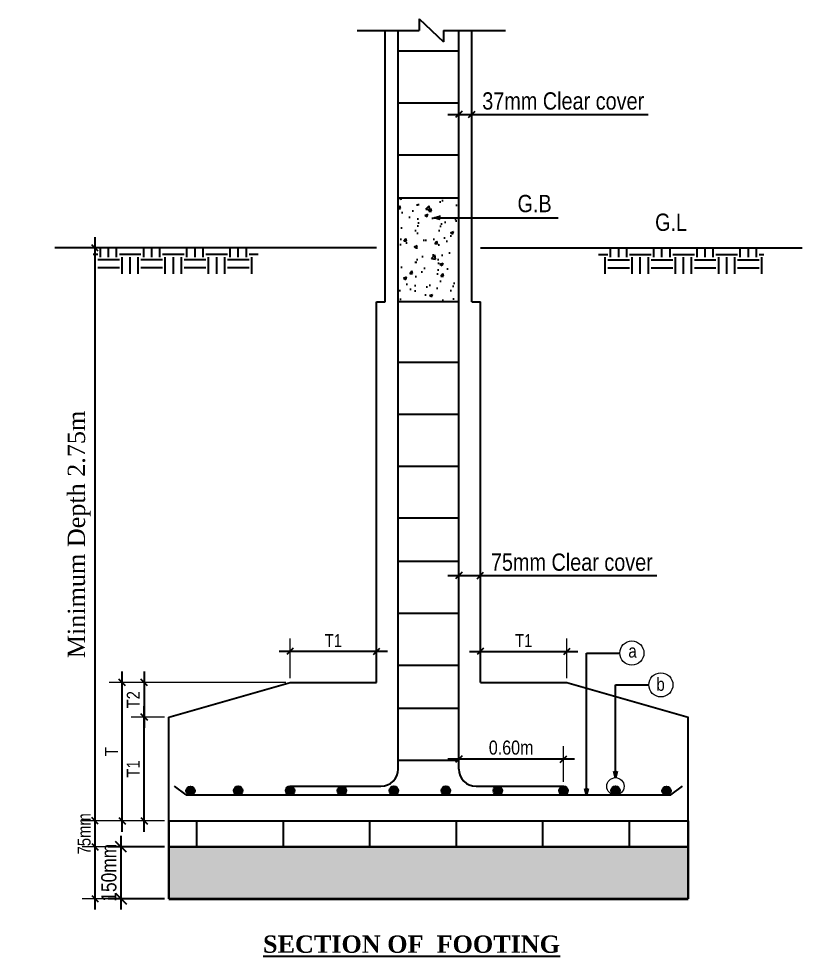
# Model space of a CAD drawing. Header units: inches. Extents: x -4010 to 92088, y -38563 to -1318.
# Drawn here: x 53473.4 to 53564, y -31405.9 to -31297.5 of the extents above; entities that cross this region are included whole.
import ezdxf

# ---------------------------------------------------------------- set-up
doc = ezdxf.new("R2010")
doc.units = ezdxf.units.IN
doc.header["$MEASUREMENT"] = 0
doc.header["$PDMODE"] = 99
for name, color, linetype in [('con_out1', 2, 'Continuous'), ('Hatch', 3, 'Continuous'), ('Rod', 1, 'Continuous'), ('TEX', 7, 'Continuous')]:
    doc.layers.add(name, color=color, linetype=linetype)
for name, color, linetype, lineweight in [('DIM', 7, 'Continuous', 15), ('Footing', 250, 'Continuous', 30), ('R0D', 1, 'Continuous', 35)]:
    doc.layers.add(name, color=color, linetype=linetype, lineweight=lineweight)
doc.styles.get("Standard").update_dxf_attribs({"font": 'ARIALN.TTF'})
doc.dimstyles.new('_20', dxfattribs={"dimscale": 0.25, "dimtxt": 7, "dimasz": 5, "dimexe": 6, "dimexo": 2, "dimgap": 2, "dimtad": 1, "dimdec": 1, "dimzin": 3, "dimdsep": 46, "dimlunit": 4, "dimtxsty": 'Standard', "dimblk": 'OBLIQUE', "dimcen": 0, "dimdle": 5, "dimclrt": 7, "dimazin": 0, "dimtfac": 0.0375, "dimtdec": 1, "dimtofl": 0, "dimtmove": 0, "dimatfit": 3, "dimldrblk": 'OPEN30', "dimfxl": 6, "dimtvp": 0.8, "dimtolj": 1, "dimtzin": 0, "dimlwe": -1, "dimarcsym": 0})

# ---------------------------------------------------------------- blocks, each defined once
blk = doc.blocks.new('_Oblique')
at = {"color": 0, "linetype": 'ByBlock', "lineweight": -2}
blk.add_line((-0.5, -0.5), (0.5, 0.5), dxfattribs=at)
blk = doc.blocks.new('*D1189')
at = {"layer": 'Defpoints', "color": 0}
for p in [(53526.79, -31361.89), (53526.79, -31362.96), (53524.29, -31366.27)]:
    blk.add_point(p, dxfattribs=at)
at = {"layer": 'DIM', "color": 0}
for p, q in [((53524.29, -31365.77), (53524.29, -31360.39)), ((53526.79, -31362.46), (53526.79, -31360.39))]:
    blk.add_line(p, q, dxfattribs=at)
at = {"layer": 'DIM', "color": 0, "lineweight": -2}
for p, q in [((53523.04, -31361.89), (53526.79, -31361.89)), ((53526.79, -31361.89), (53547.18, -31361.89))]:
    blk.add_line(p, q, dxfattribs=at)
at = {"layer": 'DIM', "color": 0, "lineweight": -2, "xscale": 0.75, "yscale": 0.75, "zscale": 0.75, "rotation": 180}
blk.add_blockref('_Oblique', (53524.29, -31361.89), dxfattribs=at)
at = {"layer": 'DIM', "color": 0, "lineweight": -2, "xscale": 0.75, "yscale": 0.75, "zscale": 0.75}
blk.add_blockref('_Oblique', (53526.79, -31361.89), dxfattribs=at)
at = {"layer": 'DIM', "color": 7, "insert": (53537.36, -31360.35), "char_height": 3, "attachment_point": 5}
blk.add_mtext('\\A1;{\\H0.6667x;75mm Clear cover}', dxfattribs=at)
blk = doc.blocks.new('_Open30')
at = {"color": 0, "linetype": 'ByBlock', "lineweight": -2}
for p, q in [((-1, 0.268), (0, 0)), ((0, 0), (-1, -0.268)), ((0, 0), (-1, 0))]:
    blk.add_line(p, q, dxfattribs=at)
blk = doc.blocks.new('*D1154')
at = {"layer": 'Defpoints', "color": 0}
for p in [(53525.79, -31308.57), (53524.29, -31309.64), (53525.79, -31309.95)]:
    blk.add_point(p, dxfattribs=at)
at = {"layer": 'DIM', "color": 0}
for p, q in [((53524.29, -31309.14), (53524.29, -31307.07)), ((53525.79, -31309.45), (53525.79, -31307.07))]:
    blk.add_line(p, q, dxfattribs=at)
at = {"layer": 'DIM', "color": 0, "lineweight": -2}
for p, q in [((53523.04, -31308.57), (53525.79, -31308.57)), ((53525.79, -31308.57), (53546.19, -31308.57))]:
    blk.add_line(p, q, dxfattribs=at)
at = {"layer": 'DIM', "color": 0, "lineweight": -2, "xscale": 0.75, "yscale": 0.75, "zscale": 0.75, "rotation": 180}
blk.add_blockref('_Oblique', (53524.29, -31308.57), dxfattribs=at)
at = {"layer": 'DIM', "color": 0, "lineweight": -2, "xscale": 0.75, "yscale": 0.75, "zscale": 0.75}
blk.add_blockref('_Oblique', (53525.79, -31308.57), dxfattribs=at)
at = {"layer": 'DIM', "color": 7, "insert": (53536.36, -31307.03), "char_height": 3, "attachment_point": 5}
blk.add_mtext('\\A1;{\\H0.6667x;37mm Clear cover}', dxfattribs=at)
blk = doc.blocks.new('*D1190')
at = {"layer": 'Defpoints', "color": 0}
for p in [(53482.25, -31324.02), (53508.47, -31324.02), (53490.79, -31399.25)]:
    blk.add_point(p, dxfattribs=at)
at = {"layer": 'DIM', "color": 0, "lineweight": -2}
blk.add_line((53482.25, -31400.5), (53482.25, -31322.77), dxfattribs=at)
at = {"layer": 'DIM', "color": 0}
for p, q in [((53507.97, -31324.02), (53480.75, -31324.02)), ((53490.29, -31399.25), (53480.75, -31399.25))]:
    blk.add_line(p, q, dxfattribs=at)
at = {"layer": 'DIM', "color": 0, "lineweight": -2, "xscale": 0.75, "yscale": 0.75, "zscale": 0.75}
for p, rotation in [((53482.25, -31324.02), 90), ((53482.25, -31399.25), 270)]:
    blk.add_blockref('_Oblique', p, dxfattribs=dict(at, rotation=rotation))
at = {"layer": 'DIM', "color": 7, "insert": (53480.41, -31357.14), "char_height": 3, "attachment_point": 5, "rotation": 90}
blk.add_mtext('\\A1;{\\fTimes New Roman|b0|i0|c0|p18;\\H0.6667x;\\C256;Minimum Depth 2.75m}', dxfattribs=at)
blk = doc.blocks.new('*D1191')
at = {"layer": 'Defpoints', "color": 0}
for p in [(53504.79, -31370.66), (53504.79, -31374.25), (53514.79, -31374.25)]:
    blk.add_point(p, dxfattribs=at)
at = {"layer": 'DIM', "color": 0}
for p, q in [((53504.79, -31373.75), (53504.79, -31369.16)), ((53514.79, -31373.75), (53514.79, -31369.16))]:
    blk.add_line(p, q, dxfattribs=at)
at = {"layer": 'DIM', "color": 0, "lineweight": -2}
blk.add_line((53516.04, -31370.66), (53503.54, -31370.66), dxfattribs=at)
at = {"layer": 'DIM', "color": 0, "lineweight": -2, "xscale": 0.75, "yscale": 0.75, "zscale": 0.75, "rotation": 180}
blk.add_blockref('_Oblique', (53504.79, -31370.66), dxfattribs=at)
at = {"layer": 'DIM', "color": 0, "lineweight": -2, "xscale": 0.75, "yscale": 0.75, "zscale": 0.75}
blk.add_blockref('_Oblique', (53514.79, -31370.66), dxfattribs=at)
at = {"layer": 'DIM', "color": 7, "insert": (53509.79, -31369.41), "char_height": 3, "attachment_point": 5}
blk.add_mtext('\\A1;{\\H0.5x;\\C7;T1}', dxfattribs=at)
blk = doc.blocks.new('*D1192')
at = {"layer": 'Defpoints', "color": 0}
for p in [(53536.79, -31370.66), (53526.79, -31374.25), (53536.79, -31374.25)]:
    blk.add_point(p, dxfattribs=at)
at = {"layer": 'DIM', "color": 0}
for p, q in [((53526.79, -31373.75), (53526.79, -31369.16)), ((53536.79, -31373.75), (53536.79, -31369.16))]:
    blk.add_line(p, q, dxfattribs=at)
at = {"layer": 'DIM', "color": 0, "lineweight": -2}
blk.add_line((53525.54, -31370.66), (53538.04, -31370.66), dxfattribs=at)
at = {"layer": 'DIM', "color": 0, "lineweight": -2, "xscale": 0.75, "yscale": 0.75, "zscale": 0.75, "rotation": 180}
blk.add_blockref('_Oblique', (53526.79, -31370.66), dxfattribs=at)
at = {"layer": 'DIM', "color": 0, "lineweight": -2, "xscale": 0.75, "yscale": 0.75, "zscale": 0.75}
blk.add_blockref('_Oblique', (53536.79, -31370.66), dxfattribs=at)
at = {"layer": 'DIM', "color": 7, "insert": (53531.79, -31369.41), "char_height": 3, "attachment_point": 5}
blk.add_mtext('\\A1;{\\H0.5x;\\C7;T1}', dxfattribs=at)
blk = doc.blocks.new('*D1193')
at = {"layer": 'Defpoints', "color": 0}
for p in [(53487.93, -31378.25), (53490.79, -31378.25), (53490.54, -31390.25)]:
    blk.add_point(p, dxfattribs=at)
at = {"layer": 'DIM', "color": 0, "lineweight": -2}
blk.add_line((53487.93, -31391.5), (53487.93, -31377), dxfattribs=at)
at = {"layer": 'DIM', "color": 0}
for p, q in [((53490.29, -31378.25), (53486.43, -31378.25)), ((53490.04, -31390.25), (53486.43, -31390.25))]:
    blk.add_line(p, q, dxfattribs=at)
at = {"layer": 'DIM', "color": 0, "lineweight": -2, "xscale": 0.75, "yscale": 0.75, "zscale": 0.75}
for p, rotation in [((53487.93, -31378.25), 90), ((53487.93, -31390.25), 270)]:
    blk.add_blockref('_Oblique', p, dxfattribs=dict(at, rotation=rotation))
at = {"layer": 'DIM', "color": 7, "insert": (53486.67, -31384.25), "char_height": 3, "attachment_point": 5, "rotation": 90}
blk.add_mtext('\\A1;{\\H0.5x;\\C7;T1}', dxfattribs=at)
blk = doc.blocks.new('*D1194')
at = {"layer": 'Defpoints', "color": 0}
for p in [(53504.79, -31374.25), (53487.93, -31378.25), (53490.79, -31378.25)]:
    blk.add_point(p, dxfattribs=at)
at = {"layer": 'DIM', "color": 0, "lineweight": -2}
blk.add_line((53487.93, -31373), (53487.93, -31379.5), dxfattribs=at)
at = {"layer": 'DIM', "color": 0}
for p, q in [((53504.29, -31374.25), (53486.43, -31374.25)), ((53490.29, -31378.25), (53486.43, -31378.25))]:
    blk.add_line(p, q, dxfattribs=at)
at = {"layer": 'DIM', "color": 0, "lineweight": -2, "xscale": 0.75, "yscale": 0.75, "zscale": 0.75}
for p, rotation in [((53487.93, -31374.25), 90), ((53487.93, -31378.25), 270)]:
    blk.add_blockref('_Oblique', p, dxfattribs=dict(at, rotation=rotation))
at = {"layer": 'DIM', "color": 7, "insert": (53486.67, -31376.25), "char_height": 3, "attachment_point": 5, "rotation": 90}
blk.add_mtext('\\A1;{\\H0.5x;\\C7;T2}', dxfattribs=at)
blk = doc.blocks.new('*D1195')
at = {"layer": 'Defpoints', "color": 0}
for p in [(53485.39, -31374.25), (53504.79, -31374.25), (53490.79, -31390.25)]:
    blk.add_point(p, dxfattribs=at)
at = {"layer": 'DIM', "color": 0, "lineweight": -2}
blk.add_line((53485.39, -31391.5), (53485.39, -31373), dxfattribs=at)
at = {"layer": 'DIM', "color": 0}
for p, q in [((53504.29, -31374.25), (53483.89, -31374.25)), ((53490.29, -31390.25), (53483.89, -31390.25))]:
    blk.add_line(p, q, dxfattribs=at)
at = {"layer": 'DIM', "color": 0, "lineweight": -2, "xscale": 0.75, "yscale": 0.75, "zscale": 0.75}
for p, rotation in [((53485.39, -31374.25), 90), ((53485.39, -31390.25), 270)]:
    blk.add_blockref('_Oblique', p, dxfattribs=dict(at, rotation=rotation))
at = {"layer": 'DIM', "color": 7, "insert": (53484.14, -31382.25), "char_height": 3, "attachment_point": 5, "rotation": 90}
blk.add_mtext('\\A1;{\\H0.5x;\\C7;T}', dxfattribs=at)
blk = doc.blocks.new('*D1196')
at = {"layer": 'Defpoints', "color": 0}
for p in [(53524.29, -31383.12), (53524.29, -31383.27), (53536.4, -31386.25)]:
    blk.add_point(p, dxfattribs=at)
at = {"layer": 'DIM', "color": 0}
for p, q in [((53524.29, -31382.77), (53524.29, -31381.62)), ((53536.4, -31385.75), (53536.4, -31381.62))]:
    blk.add_line(p, q, dxfattribs=at)
at = {"layer": 'DIM', "color": 0, "lineweight": -2}
blk.add_line((53537.65, -31383.12), (53523.04, -31383.12), dxfattribs=at)
at = {"layer": 'DIM', "color": 0, "lineweight": -2, "xscale": 0.75, "yscale": 0.75, "zscale": 0.75, "rotation": 180}
blk.add_blockref('_Oblique', (53524.29, -31383.12), dxfattribs=at)
at = {"layer": 'DIM', "color": 0, "lineweight": -2, "xscale": 0.75, "yscale": 0.75, "zscale": 0.75}
blk.add_blockref('_Oblique', (53536.4, -31383.12), dxfattribs=at)
at = {"layer": 'DIM', "color": 7, "insert": (53530.34, -31381.79), "char_height": 3, "attachment_point": 5}
blk.add_mtext('\\A1;{\\H0.54x;0.60m}', dxfattribs=at)
blk = doc.blocks.new('*D1155')
at = {"layer": 'Defpoints', "color": 0}
for p in [(53482.25, -31390.25), (53490.54, -31390.25), (53490.79, -31393.25)]:
    blk.add_point(p, dxfattribs=at)
at = {"layer": 'DIM', "color": 0, "lineweight": -2}
blk.add_line((53482.25, -31394.5), (53482.25, -31389), dxfattribs=at)
at = {"layer": 'DIM', "color": 0}
for p, q in [((53490.04, -31390.25), (53480.75, -31390.25)), ((53490.29, -31393.25), (53480.75, -31393.25))]:
    blk.add_line(p, q, dxfattribs=at)
at = {"layer": 'DIM', "color": 0, "lineweight": -2, "xscale": 0.75, "yscale": 0.75, "zscale": 0.75}
for p, rotation in [((53482.25, -31390.25), 90), ((53482.25, -31393.25), 270)]:
    blk.add_blockref('_Oblique', p, dxfattribs=dict(at, rotation=rotation))
at = {"layer": 'DIM', "color": 7, "insert": (53480.99, -31391.75), "char_height": 1.5, "attachment_point": 5, "rotation": 90}
blk.add_mtext('\\A1;75mm', dxfattribs=at)
blk = doc.blocks.new('*D1197')
at = {"layer": 'Defpoints', "color": 0}
for p in [(53485.25, -31393.25), (53490.79, -31393.25), (53490.79, -31399.25)]:
    blk.add_point(p, dxfattribs=at)
at = {"layer": 'TEX', "color": 0, "lineweight": -2}
blk.add_line((53485.25, -31400.5), (53485.25, -31392), dxfattribs=at)
at = {"layer": 'TEX', "color": 0}
for p, q in [((53490.29, -31393.25), (53483.75, -31393.25)), ((53490.29, -31399.25), (53483.75, -31399.25))]:
    blk.add_line(p, q, dxfattribs=at)
at = {"layer": 'TEX', "color": 0, "lineweight": -2, "xscale": 1.25, "yscale": 1.25, "zscale": 1.25}
for p, rotation in [((53485.25, -31393.25), 90), ((53485.25, -31399.25), 270)]:
    blk.add_blockref('_Oblique', p, dxfattribs=dict(at, rotation=rotation))
at = {"layer": 'TEX', "color": 7, "insert": (53483.85, -31396.25), "char_height": 1.75, "attachment_point": 5, "rotation": 90}
blk.add_mtext('\\A1;150mm', dxfattribs=at)

msp = doc.modelspace()

# ---------------------------------------------------------------- hatches: boundary and pattern name
at = {"layer": 'Hatch'}
h = msp.add_hatch(dxfattribs=at)
h.set_pattern_fill('AR-CONC', color=256, scale=0.5, style=0)
h.set_pattern_definition([(50, (53439.0174, -31430.9983), (3.5863, -0.31376), [0.375, -4.125]), (355, (53439.0174, -31430.9983), (-0.69376, 3.76096), [0.3, -3.3]), (100.4514, (53439.3163, -31431.0244), (2.89255, 3.4472), [0.3187, -3.50571]), (46.1842, (53439.0174, -31429.9983), (5.3362, -0.8276), [0.5625, -6.1875]), (96.6356, (53439.462, -31430.067), (4.67331, 4.87059), [0.47805, -5.25856]), (351.184, (53439.0174, -31429.998), (4.6733, 4.8706), [0.45, -4.95]), (21, (53439.5174, -31430.2483), (2.984535, -2.013094), [0.375, -4.125]), (326, (53439.5174, -31430.2483), (1.21658, 3.62575), [0.3, -3.3]), (71.4514, (53439.766, -31430.416), (4.20111, 1.61265), [0.3187, -3.50571]), (37.5, (53439.0174, -31430.9983), (0.060799, 1.664469), [0, -3.26, 0, -3.35, 0, -3.3125]), (7.5, (53439.0174, -31430.9983), (1.315348, 1.972059), [0, -1.91, 0, -3.185, 0, -1.2625]), (327.5, (53437.9024, -31430.9983), (2.669112, -0.112774), [0, -1.25, 0, -3.9, 0, -5.175]), (317.5, (53437.4024, -31430.9983), (2.91593, 0.500525), [0, -1.625, 0, -2.59, 0, -3.675])])
h.paths.add_polyline_path([(53517.286, -31330.252), (53524.286, -31330.252), (53524.286, -31318.252), (53517.286, -31318.252)])
h = msp.add_hatch(dxfattribs=at)
h.set_pattern_fill('EARTH', color=256, scale=10, style=0)
h.set_pattern_definition([(180, (53602.5554, -31424.7596), (-2.5, 2.5), [2.5, -2.5]), (180, (53602.5554, -31423.8221), (-2.5, 2.5), [2.5, -2.5]), (180, (53602.5554, -31422.8846), (-2.5, 2.5), [2.5, -2.5]), (90, (53602.243, -31422.5721), (2.5, 2.5), [2.5, -2.5]), (90, (53601.3054, -31422.5721), (2.5, 2.5), [2.5, -2.5]), (90, (53600.368, -31422.5721), (2.5, 2.5), [2.5, -2.5])])
h.paths.add_polyline_path([(53482.017, -31324.016), (53501.119, -31324.016), (53501.119, -31327.016), (53482.017, -31327.016)])
h = msp.add_hatch(dxfattribs=at)
h.set_pattern_fill('EARTH', color=256, scale=10, style=0)
h.set_pattern_definition([(0, (53439.0174, -31424.7596), (2.5, 2.5), [2.5, -2.5]), (0, (53439.0174, -31423.8221), (2.5, 2.5), [2.5, -2.5]), (0, (53439.0174, -31422.8846), (2.5, 2.5), [2.5, -2.5]), (90, (53439.33, -31422.5721), (-2.5, 2.5), [2.5, -2.5]), (90, (53440.2674, -31422.5721), (-2.5, 2.5), [2.5, -2.5]), (90, (53441.205, -31422.5721), (-2.5, 2.5), [2.5, -2.5])])
h.paths.add_polyline_path([(53559.556, -31324.016), (53540.454, -31324.016), (53540.454, -31327.016), (53559.556, -31327.016)])
h = msp.add_hatch(dxfattribs=at)
h.set_pattern_fill('BRICK', color=256, scale=20, style=0)
h.set_pattern_definition([(0, (53439.0174, -31428.9983), (0, 5), []), (90, (53439.017, -31428.998), (-10, 6e-16), [5, -5]), (90, (53444.017, -31428.998), (-10, 6e-16), [-5, 5])])
h.paths.add_polyline_path([(53550.786, -31393.255), (53550.786, -31390.255), (53490.786, -31390.255), (53490.786, -31393.255)])
h = msp.add_hatch(dxfattribs=at)
h.set_pattern_fill('AR-SAND', color=256, scale=0.5, style=0)
h.set_pattern_definition([(37.5, (53439.0174, -31428.9983), (-0.0314967, 0.963412), [0, -0.76, 0, -0.85, 0, -0.8125]), (7.5, (53439.0174, -31428.9983), (0.884888, 1.411073), [0, -0.41, 0, -0.685, 0, -0.2625]), (327.5, (53438.4024, -31428.9983), (1.557071, 0.0028295), [0, -0.25, 0, -0.9, 0, -1.175]), (317.5, (53438.4024, -31428.9983), (1.503063, 0.438838), [0, -0.125, 0, -0.59, 0, -0.675])])
h.paths.add_polyline_path([(53490.786, -31393.255), (53490.786, -31399.255), (53550.786, -31399.255), (53550.786, -31393.255)])
at = {"layer": 'Rod'}
for points in [[(53493.786, -31386.769, 1), (53492.786, -31386.769, 1)], [(53499.286, -31386.755, 1), (53498.286, -31386.755, 1)], [(53505.286, -31386.755, 1), (53504.286, -31386.755, 1)], [(53511.286, -31386.755, 1), (53510.286, -31386.755, 1)], [(53517.286, -31386.755, 1), (53516.286, -31386.755, 1)], [(53523.286, -31386.755, 1), (53522.286, -31386.755, 1)], [(53529.286, -31386.755, 1), (53528.286, -31386.755, 1)], [(53536.898, -31386.755, 1), (53535.898, -31386.755, 1)], [(53542.898, -31386.755, 1), (53541.898, -31386.755, 1)], [(53548.787, -31386.769, 1), (53547.787, -31386.769, 1)]]:
    msp.add_hatch(color=256, dxfattribs=at).paths.add_polyline_path(points)

# ---------------------------------------------------------------- linework, layer by layer
at = {"layer": 'con_out1'}
for p, q in [((53519.717, -31297.512), (53519.717, -31298.856)), ((53519.717, -31297.512), (53522.531, -31300.2)), ((53512.555, -31298.856), (53519.717, -31298.856)), ((53515.786, -31330.255), (53515.786, -31298.856)), ((53522.531, -31298.856), (53529.692, -31298.856)), ((53522.531, -31298.856), (53522.531, -31300.2)), ((53525.786, -31330.255), (53525.786, -31298.856)), ((53524.286, -31318.252), (53517.286, -31318.252)), ((53514.786, -31374.255), (53514.786, -31330.255)), ((53514.786, -31330.255), (53515.786, -31330.255)), ((53524.286, -31330.252), (53517.286, -31330.252)), ((53525.786, -31330.255), (53526.786, -31330.255)), ((53526.786, -31374.255), (53526.786, -31330.255)), ((53490.786, -31378.255), (53504.786, -31374.255)), ((53504.786, -31374.255), (53514.786, -31374.255)), ((53526.786, -31374.255), (53536.786, -31374.255)), ((53536.786, -31374.255), (53550.786, -31378.255)), ((53490.786, -31390.255), (53490.786, -31378.255)), ((53550.786, -31390.255), (53550.786, -31378.255)), ((53490.786, -31390.255), (53550.786, -31390.255))]:
    msp.add_line(p, q, dxfattribs=at)
at = {"layer": 'DIM'}
msp.add_line((53542.398, -31374.526), (53546.248, -31374.526), dxfattribs=at)
for centre, radius in [((53544.294, -31370.851), 1.398), ((53547.646, -31374.526), 1.398), ((53542.398, -31386.255), 1)]:
    msp.add_circle(centre, radius, dxfattribs=at)
at = {"layer": 'Footing'}
for p, q in [((53490.786, -31390.255), (53490.786, -31399.255)), ((53550.786, -31390.255), (53550.786, -31399.255)), ((53490.786, -31393.255), (53550.786, -31393.255)), ((53498.786, -31399.255), (53508.786, -31399.255)), ((53516.786, -31399.255), (53526.786, -31399.255)), ((53534.786, -31399.255), (53542.713, -31399.255)), ((53550.713, -31399.255), (53550.786, -31399.255))]:
    msp.add_line(p, q, dxfattribs=at)
at = {"layer": 'Hatch'}
for p, q in [((53514.786, -31324.016), (53477.584, -31324.016)), ((53526.786, -31324.016), (53563.989, -31324.016))]:
    msp.add_line(p, q, dxfattribs=at)
at = {"layer": 'R0D'}
msp.add_line((53490.786, -31399.255), (53550.786, -31399.255), dxfattribs=at)
at = {"layer": 'Rod'}
for p, q in [((53517.286, -31384.255), (53517.286, -31298.856)), ((53524.286, -31384.255), (53524.286, -31298.856)), ((53524.286, -31301.269), (53517.286, -31301.269)), ((53524.286, -31307.269), (53517.286, -31307.269)), ((53524.286, -31313.269), (53517.286, -31313.269)), ((53524.286, -31337.269), (53517.286, -31337.269)), ((53524.286, -31343.269), (53517.286, -31343.269)), ((53524.286, -31349.269), (53517.286, -31349.269)), ((53524.286, -31355.269), (53517.286, -31355.269)), ((53524.286, -31355.269), (53517.286, -31355.269)), ((53524.286, -31360.269), (53517.286, -31360.269)), ((53524.286, -31366.269), (53517.286, -31366.269)), ((53524.286, -31372.269), (53517.286, -31372.269)), ((53524.286, -31377.269), (53517.286, -31377.269)), ((53524.286, -31383.269), (53517.286, -31383.269)), ((53492.786, -31387.255), (53491.44, -31386.222)), ((53504.786, -31386.255), (53515.286, -31386.255)), ((53526.286, -31386.255), (53536.398, -31386.255)), ((53548.786, -31387.255), (53550.133, -31386.222)), ((53492.786, -31387.255), (53548.786, -31387.255))]:
    msp.add_line(p, q, dxfattribs=at)
for centre in [(53493.286, -31386.769), (53498.786, -31386.755), (53504.786, -31386.755), (53510.786, -31386.755), (53516.786, -31386.755), (53522.786, -31386.755), (53528.786, -31386.755), (53536.398, -31386.755), (53542.398, -31386.755), (53548.287, -31386.769)]:
    msp.add_circle(centre, 0.5, dxfattribs=at)
for centre, start, end in [((53515.286, -31384.255), 270, 0), ((53526.286, -31384.255), 180, 270)]:
    msp.add_arc(centre, 2, start, end, dxfattribs=at)

# ---------------------------------------------------------------- texts
at = {"layer": 'DIM'}
for s, p in [('a', (53543.891, -31371.374)), ('b', (53547.134, -31375.216))]:
    msp.add_text(s, height=1.519, dxfattribs=at).set_placement(p)
at = {"layer": 'DIM', "char_height": 2, "attachment_point": 1}
for s, insert in [('G.B', (53531.077, -31317.878)), ('G.L', (53546.979, -31320.038))]:
    msp.add_mtext(s, dxfattribs=dict(at, insert=insert))
at = {"layer": 'TEX', "insert": (53501.664, -31403.504), "char_height": 2, "width": 81.96997, "attachment_point": 1}
msp.add_mtext('\\pt18;{\\fTimes New Roman|b1|i0|c0|p18;\\LSECTION OF  FOOTING }', dxfattribs=at)

# ---------------------------------------------------------------- dimensions: what is measured, and where the dimension line sits
at = {"layer": 'DIM'}
for base, p1, p2, text, picture, middle in [((53525.786, -31308.568), (53524.286, -31309.642), (53525.786, -31309.945), '{\\H0.6667x;37mm Clear cover}', '*D1154', (53536.365, -31307.033)), ((53526.786, -31361.888), (53524.286, -31366.269), (53526.786, -31362.962), '{\\H0.6667x;75mm Clear cover}', '*D1189', (53537.358, -31360.353)), ((53536.786, -31370.664), (53526.786, -31374.255), (53536.786, -31374.255), '{\\H0.5x;\\C7;T1}', '*D1192', (53531.786, -31369.411)), ((53524.286, -31383.117), (53536.398, -31386.255), (53524.286, -31383.269), '{\\H0.54x;0.60m}', '*D1196', (53530.342, -31381.79))]:
    dim = msp.add_linear_dim(base=base, p1=p1, p2=p2, text=text, dimstyle='_20', override={"dimtxt": 12, "dimasz": 3}, dxfattribs=at)
    dim.commit()
    dim.dimension.update_dxf_attribs({"geometry": picture, "text_midpoint": middle})
for base, p1, p2, text, override, picture, middle in [((53482.248, -31324.016), (53490.786, -31399.255), (53508.469, -31324.016), '{\\fTimes New Roman|b0|i0|c0|p18;\\H0.6667x;\\C256;Minimum Depth 2.75m}', {"dimtxt": 12, "dimasz": 3}, '*D1190', (53482.248, -31357.135)), ((53482.248, -31390.255), (53490.786, -31393.255), (53490.536, -31390.255), '75mm', {"dimtxt": 6, "dimasz": 3}, '*D1155', (53482.248, -31391.755))]:
    dim = msp.add_linear_dim(base=base, p1=p1, p2=p2, angle=90, text=text, dimstyle='_20', override=override, dxfattribs=at)
    dim.commit()
    dim.dimension.update_dxf_attribs({"geometry": picture, "text_midpoint": middle, "dimtype": 160})
dim = msp.add_linear_dim(base=(53504.786, -31370.664), p1=(53514.786, -31374.255), p2=(53504.786, -31374.255), text='{\\H0.5x;\\C7;T1}', dimstyle='_20', override={"dimtxt": 12, "dimasz": 3}, dxfattribs=at)
dim.commit()
dim.dimension.update_dxf_attribs({"geometry": '*D1191', "text_midpoint": (53509.786, -31370.664), "dimtype": 160})
for base, p1, p2, text, picture, middle in [((53485.392, -31374.255), (53490.786, -31390.255), (53504.786, -31374.255), '{\\H0.5x;\\C7;T}', '*D1195', (53484.142, -31382.255)), ((53487.927, -31378.255), (53504.786, -31374.255), (53490.786, -31378.255), '{\\H0.5x;\\C7;T2}', '*D1194', (53486.674, -31376.255)), ((53487.927, -31378.255), (53490.536, -31390.255), (53490.786, -31378.255), '{\\H0.5x;\\C7;T1}', '*D1193', (53486.674, -31384.255))]:
    dim = msp.add_linear_dim(base=base, p1=p1, p2=p2, angle=90, text=text, dimstyle='_20', override={"dimtxt": 12, "dimasz": 3}, dxfattribs=at)
    dim.commit()
    dim.dimension.update_dxf_attribs({"geometry": picture, "text_midpoint": middle})
at = {"layer": 'TEX'}
dim = msp.add_linear_dim(base=(53485.248, -31393.255), p1=(53490.786, -31399.255), p2=(53490.786, -31393.255), angle=90, text='150mm', dimstyle='_20', dxfattribs=at)
dim.commit()
dim.dimension.update_dxf_attribs({"geometry": '*D1197', "text_midpoint": (53485.248, -31396.255), "dimtype": 160})

# ---------------------------------------------------------------- leaders
at = {"layer": 'DIM', "annotation_type": 0, "has_hookline": 1, "hookline_direction": 0, "text_width": 4.575}
msp.add_leader([(53521.391, -31320.538), (53530.717, -31320.538)], dimstyle='_20', override={"dimtxt": 12, "dimasz": 3}, dxfattribs=at)
at = {"layer": 'DIM'}
for points in [[(53539.046, -31387.255), (53539.046, -31370.851), (53542.896, -31370.851)], [(53542.398, -31385.254), (53542.398, -31374.526), (53546.248, -31374.526)]]:
    msp.add_leader(points, dimstyle='_20', override={"dimtxt": 12, "dimasz": 3}, dxfattribs=at)

doc.saveas('drawing.dxf')
